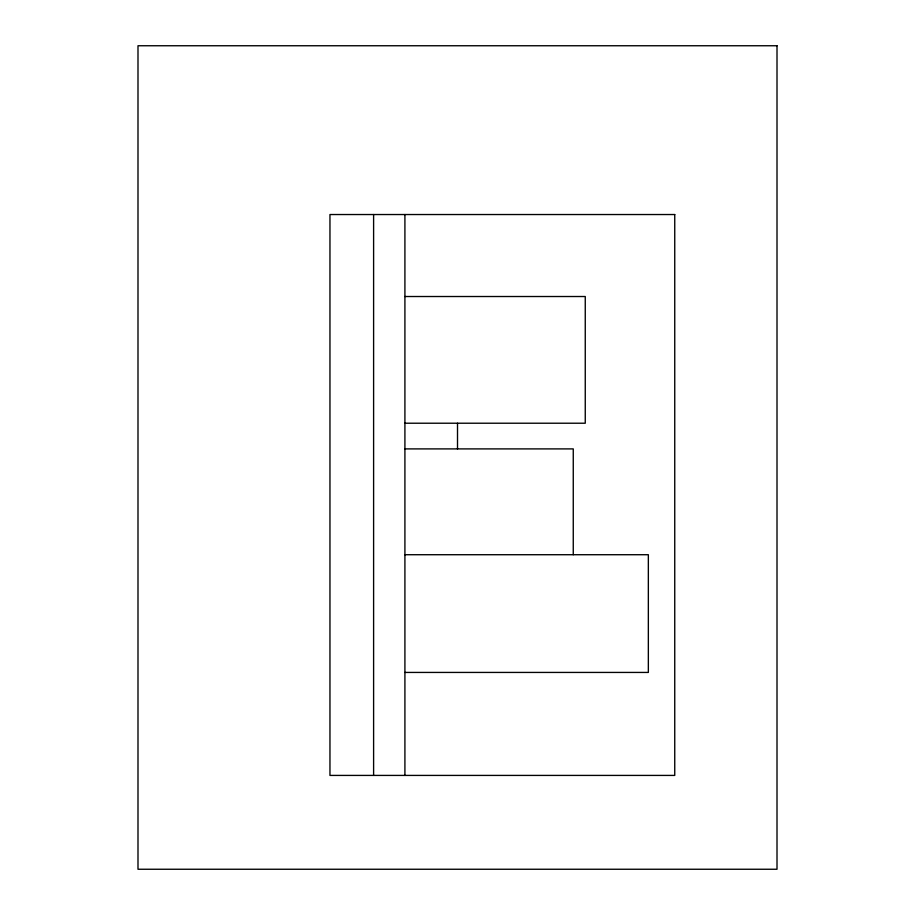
<?xml version="1.0" encoding="UTF-8"?>
<svg xmlns="http://www.w3.org/2000/svg" width="915" height="915" viewBox="0 0 915 915"><rect width="100%" height="100%" fill="white"/><g stroke="black" fill="none" stroke-linecap="round" stroke-linejoin="round"><path stroke-width="1.37" d="M404.91 296.517L585.257 296.517L585.257 423.222L404.91 423.222M404.91 448.899L573.259 448.899L573.259 554.719M404.91 554.719L648.346 554.719L648.346 672.433L404.91 672.433M457.511 423.222L457.511 448.899M404.91 214.533L404.91 775.417M373.606 214.533L373.606 775.417M777.007 45.75L137.993 45.75L137.993 869.25L777.007 869.25L777.007 45.75M674.744 214.533L329.96 214.533L329.96 775.417L674.744 775.417L674.744 214.533"/></g></svg>
